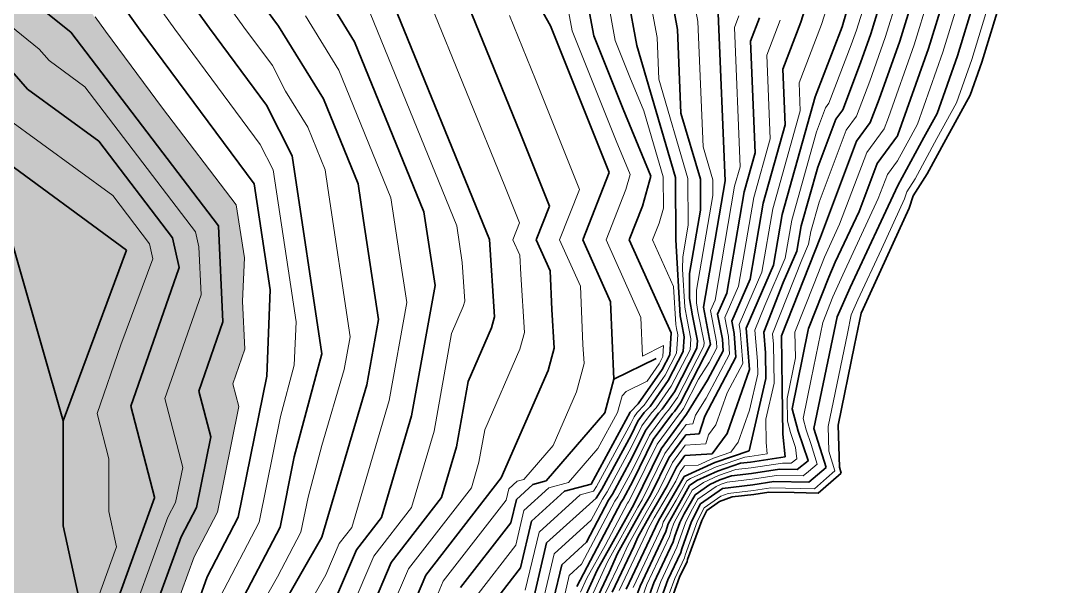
# Model space of a CAD drawing. Header units: millimetres. Extents: x -859836 to 307983, y -308065 to 649894.
# Drawn here: x -597752 to -501243, y -27397 to 25688 of the extents above; entities that cross this region are included whole.
import ezdxf

# ---------------------------------------------------------------- set-up
doc = ezdxf.new("R2010")
doc.units = ezdxf.units.MM
for name, color, linetype, lineweight in [('A-DETL-MBND', 5, 'Continuous', 9), ('C-TOPO', 7, 'Continuous', 9), ('C-TOPO-MAJR', 7, 'Continuous', 35), ('C-TOPO-MINR', 7, 'Continuous', 9)]:
    doc.layers.add(name, color=color, linetype=linetype, lineweight=lineweight)

msp = doc.modelspace()

# ---------------------------------------------------------------- hatches: boundary and pattern name
at = {"layer": 'A-DETL-MBND', "transparency": 33554585}
h = msp.add_hatch(color=1, dxfattribs=at)
h.paths.add_polyline_path([(-759872, -147838), (-751409, -147225), (-749609, -147143), (-733854, -145290), (-730653, -145570), (-721745, -145172), (-720814, -144887), (-719370, -144842), (-700946, -141995), (-695529, -141498), (-691142, -140868), (-678862, -139709), (-676064, -138561), (-673339, -137902), (-666588, -136592), (-665513, -135889), (-664558, -135218), (-662197, -133772), (-661519, -132852), (-659949, -130928), (-651084, -125443), (-650822, -125228), (-650213, -124939), (-646382, -122722), (-642214, -121295), (-640352, -120839), (-632919, -116639), (-632407, -116545), (-631232, -115977), (-624031, -110102), (-618435, -105784), (-615716, -103869), (-610671, -99638), (-609303, -97431), (-608187, -95168), (-606545, -92038), (-605546, -89814), (-602862, -83094), (-597357, -72506), (-595184, -69076), (-591888, -62294), (-588957, -58521), (-588686, -57663), (-586782, -51788), (-586421, -50671), (-585891, -49261), (-584837, -42142), (-583168, -34750), (-583236, -29503), (-581474, -24626), (-579291, -20446), (-577288, -10529), (-577844, -8379), (-576716, -5129), (-576923, -622), (-576761, 3433), (-577514, 8400), (-584433, 17478), (-591451, 26894), (-592059, 27631), (-594253, 29365), (-596698, 31520), (-606682, 39522), (-614114, 48456), (-617877, 53657), (-619367, 54812), (-621388, 57245), (-626371, 64609), (-630225, 76139), (-631882, 80641), (-631321, 82021), (-631047, 88615), (-629216, 99080), (-628971, 99848), (-627656, 101469), (-625202, 104951), (-622310, 108328), (-621916, 108853), (-618287, 112790), (-616954, 119597), (-611965, 123985), (-607391, 123672), (-603528, 125761), (-599346, 128280), (-596175, 130112), (-593901, 131920), (-587341, 139484), (-579017, 149394), (-573792, 168423), (-559581, 167597), (-555765, 171191), (-554261, 171958), (-551262, 173126), (-545079, 176205), (-536568, 178750), (-529133, 181370), (-526344, 189128), (-597518, 189128), (-597518, 207194), (-600686, 199575), (-609478, 188948), (-615919, 179175), (-616544, 177848), (-622914, 167950), (-630994, 157392), (-633191, 154309), (-645163, 133248), (-651286, 125168), (-651764, 119294), (-657364, 118029), (-668886, 104497), (-672322, 98230), (-678809, 91777), (-686744, 84898), (-689449, 82017), (-695207, 77404), (-695380, 71893), (-694273, 69271), (-689492, 45636), (-683652, 33844), (-677737, 19772), (-662028, -2904), (-651984, -24980), (-650691, -30222), (-651908, -42347), (-653635, -63919), (-656698, -68818), (-662024, -76036), (-666896, -86650), (-667567, -88913), (-681751, -105555), (-682213, -106748), (-682594, -107406), (-685917, -108622), (-692036, -110612), (-701719, -112727), (-713390, -117126), (-713858, -117303), (-715899, -118114), (-726309, -122425), (-732752, -123814), (-746954, -124818), (-750353, -125277), (-753407, -127865), (-764669, -132928), (-770641, -133394), (-784358, -129387), (-766211, -147534), (-765162, -147452), (-761763, -147700)])
h.paths.add_polyline_path([(-165073, -63985), (-152433, -63128), (-147212, -62558), (-145468, -61769), (-136004, -54982), (-133768, -53767), (-129949, -51511), (-119584, -45141), (-108212, -38110), (-106147, -37513), (-103534, -36430), (-95440, -33679), (-85435, -28121), (-81217, -27620), (-70310, -23490), (-69569, -23057), (-66354, -22120), (-63531, -20738), (-60354, -18737), (-51173, -14112), (-47726, -11549), (-46080, -8030), (-42098, 1247), (-71582, -3952), (-102491, 171344), (-31433, 183873), (-10665, 66090), (-8344, 71188), (-5480, 80840), (-4976, 82926), (-4345, 84088), (-2338, 91567), (-1942, 95428), (-648, 97607), (-1071, 98220), (-2510, 100800), (-3468, 101999), (-4531, 105589), (-4872, 106391), (-4883, 106838), (-4266, 108209), (-3836, 109670), (-3397, 110774), (-3406, 111243), (-3028, 112006), (-3263, 112804), (-5003, 115819), (-4795, 118868), (-5263, 125250), (-6517, 126820), (-6835, 127207), (-7506, 127369), (-7948, 127596), (-9992, 128520), (-10488, 129121), (-11669, 131806), (-11797, 132101), (-12046, 133135), (-12559, 133970), (-14267, 135969), (-16205, 140122), (-18451, 143457), (-18982, 145256), (-19057, 146525), (-18964, 150253), (-18988, 154876), (-19576, 155921), (-19786, 160906), (-20496, 162914), (-20826, 165369), (-20799, 166915), (-20107, 172970), (-19517, 173820), (-19312, 174558), (-18670, 176101), (-17060, 179067), (-15517, 180705), (-13911, 185702), (-4262, 188301), (-1645, 188923), (-105, 188210), (8503, 183584), (10926, 183912), (12005, 184043), (13640, 184361), (15131, 185109), (17172, 186245), (21649, 186967), (26966, 189922), (27822, 190382), (28403, 191056), (32119, 193617), (35169, 195832), (37685, 197143), (44902, 200225), (45756, 200160), (48502, 199127), (50290, 198574), (51191, 198365), (51921, 198324), (52221, 198344), (54759, 197846), (56032, 196790), (56464, 196469), (57692, 196367), (59108, 196361), (60941, 197154), (66233, 199839), (70130, 201192), (73048, 200979), (76924, 206128), (82127, 208080), (85344, 208780), (86075, 208372), (88573, 207914), (89729, 206890), (91276, 205317), (93776, 203937), (94137, 202344), (94391, 199786), (122336, 197831), (121797, 189716), (125647, 199482), (126089, 201383), (126324, 204787), (126905, 208036), (127554, 210427), (128482, 214073), (128746, 220996), (128473, 222544), (126624, 223852), (126936, 229764), (121612, 232554), (119877, 233364), (114690, 236608), (111762, 238823), (110636, 246522), (110029, 247546), (108783, 253509), (107371, 255011), (105531, 255323), (97841, 258447), (94527, 260036), (90352, 264357), (89017, 265316), (86132, 267662), (83932, 268416), (81219, 269590), (78181, 270815), (77485, 271254), (76016, 271688), (70070, 272996), (65720, 273763), (60235, 273305), (58972, 273395), (52899, 270581), (50487, 269940), (48782, 269681), (44888, 271379), (44155, 271664), (36008, 276151), (32279, 278102), (30572, 279889), (26209, 282046), (25647, 282628), (25305, 282619), (16014, 287701), (12948, 288678), (12218, 290013), (5109, 293561), (1173, 293491), (996, 295848), (-846, 297677), (-3706, 301772), (-4254, 303671), (-5166, 310755), (-5514, 312595), (-5824, 313912), (-11263, 323566), (-11006, 329168), (-11128, 331667), (-19570, 300160), (-119951, 327057), (-119803, 323213), (-126677, 316885), (-131916, 309583), (-138039, 307127), (-139811, 306218), (-145009, 304770), (-152454, 299923), (-155529, 293631), (-156974, 291356), (-164244, 289138), (-169538, 285729), (-171473, 283227), (-175794, 279460), (-179077, 276921), (-181978, 270226), (-183799, 266060), (-186962, 261812), (-188195, 260364), (-189518, 257544), (-192219, 254304), (-192584, 253707), (-193666, 250905), (-195467, 243388), (-196196, 242827), (-194515, 241920), (-193117, 240272), (-191870, 238552), (-189445, 238099), (-187379, 238829), (-181196, 237496), (-175260, 234188), (-174712, 233864), (-173921, 232781), (-172965, 231563), (-172393, 230212), (-171401, 229395), (-170346, 228036), (-168731, 226171), (-166947, 224795), (-166149, 223746), (-163251, 221790), (-159390, 213002), (-157244, 207107), (-158125, 203750), (-158684, 200374), (-157805, 198095), (-156223, 195786), (-156238, 193540), (-155648, 190949), (-154491, 184489), (-154880, 182143), (-154447, 180199), (-153070, 178898), (-149834, 176505), (-139965, 171530), (-138126, 170600), (-129357, 164765), (-128806, 164582), (-125625, 162125), (-121962, 159155), (-118169, 147987), (-115529, 142356), (-110100, 136364), (-104170, 130983), (-102874, 130179), (-102493, 125049), (-102587, 124307), (-102565, 123298), (-101236, 116731), (-101075, 108354), (-100903, 103207), (-100752, 100763), (-102347, 94828), (-103663, 92538), (-105020, 75873), (-113779, 78871), (-115927, 80336), (-116767, 79773), (-118030, 78279), (-120019, 71407), (-121727, 70570), (-124911, 67739), (-132123, 62869), (-134503, 61669), (-142143, 63655), (-144511, 65162), (-146330, 66255), (-93930, -25754), (-156629, -61462), (-204703, 22951), (-203169, 15882), (-200858, 9097), (-201011, 7340), (-201672, 4283), (-201800, 3453), (-202205, -1962), (-203074, -4336), (-205085, -7779), (-205398, -8805), (-204303, -12916), (-199204, -23507), (-197559, -24806), (-188446, -36297), (-186232, -39786), (-180001, -45528), (-178692, -50309), (-178316, -54011), (-176500, -58311), (-174921, -60229), (-168457, -62865), (-166443, -63531)])
h.paths.add_polyline_path([(-36382, 9575), (-36325, 9655), (-34497, 11838), (-31400, 15158), (-30158, 17103), (-28972, 19503), (-28725, 20204), (-24454, 28194), (-23969, 29653), (-22045, 35862), (-19945, 43004), (-18884, 49386), (-18505, 51142), (-18308, 51427), (-16088, 53703), (-14034, 56286), (-13124, 58389), (-12183, 60477), (-11466, 63512), (-44854, 57625), (-36383, 9584)])
h.paths.add_polyline_path([(-209307, 23977), (-205832, 24933), (-214036, 39337), (-155029, 72942), (-156196, 75860), (-157267, 77483), (-160083, 79252), (-162327, 81007), (-168562, 82322), (-171974, 82266), (-174895, 81970), (-178745, 82443), (-179832, 82459), (-182806, 83026), (-187870, 82820), (-190987, 82764), (-196740, 84867), (-206215, 90085), (-217797, 93191), (-220523, 94762), (-239193, 68099), (-236586, 66371), (-231472, 54327), (-229323, 51595), (-228392, 47968), (-224245, 38986), (-223941, 37016), (-223700, 36083), (-223413, 35510), (-223235, 34196), (-219932, 30913), (-219720, 30002), (-218890, 29933), (-218583, 30355), (-217413, 29932), (-217322, 28983), (-216667, 27680), (-215596, 26462), (-211752, 24276), (-211629, 24261)])
h.paths.add_polyline_path([(-104493, 32511), (-108740, 34478), (-111033, 34745), (-118279, 38197), (-121109, 39560), (-122686, 40146), (-124886, 42576), (-127774, 45075), (-127284, 49019), (-127353, 51467), (-126249, 53628), (-124638, 56522), (-122874, 56919), (-121333, 61662), (-118149, 64493), (-116851, 64289), (-109895, 61749), (-101431, 62897), (-97222, 57624), (-96994, 51839), (-95461, 45135), (-95182, 39024), (-97809, 35660), (-102505, 32673), (-103546, 32588)])
h.paths.add_polyline_path([(113952, 54850), (115144, 57676), (119371, 59200), (123981, 58308), (134122, 70221), (135206, 75484), (130794, 79482), (129640, 81238), (129018, 81691), (127052, 82907), (123829, 87412), (118436, 89438), (114649, 87913), (114523, 86104), (79787, 88533), (80974, 86559), (82982, 83414), (85870, 80693), (86415, 79732), (87156, 79254), (93254, 77937), (101112, 77088), (101690, 76657), (110303, 71926), (111655, 70038), (112330, 66003), (112029, 63955), (112025, 61722), (110833, 58895), (111202, 55882), (113573, 54992)])
h.paths.add_polyline_path([(46473, 90893), (46450, 90966), (46450, 90942)])
h.paths.add_polyline_path([(114914, 91699), (116742, 96586), (117222, 99339), (116281, 100813), (115714, 103134), (115083, 94112)])
h.paths.add_polyline_path([(77815, 91772), (81254, 140961), (77947, 134003), (77391, 132850), (76263, 127858), (75504, 126378), (70686, 116776), (69491, 114040), (69325, 112455), (69905, 111212), (72496, 104740), (73767, 102718), (74214, 102059), (75304, 98529), (75680, 97769), (77652, 92229)])
h.paths.add_polyline_path([(-430559, 174792), (-396358, 223636), (-410299, 232491), (-417613, 235355), (-425156, 238606), (-444149, 250578), (-452510, 252436), (-452510, 191303), (-451929, 191053), (-450916, 184024), (-444554, 181215), (-442283, 180124), (-434174, 176436)])
h.paths.add_polyline_path([(-462933, 188895), (-462489, 189128), (-463513, 189128)])
h.paths.add_polyline_path([(20902, 189411), (-15527, 199172), (-17080, 193377), (-157146, 230908), (-144206, 279204), (-133097, 276228), (-125333, 305205), (85106, 248818), (77341, 219841), (66233, 222817), (60021, 199635), (26079, 208730), (21836, 192894)])
h.paths.add_polyline_path([(-305163, 308526), (-297168, 312758), (-330807, 321772), (-305961, 308938)])
h.paths.add_polyline_path([(-101365, 344853), (-99267, 352685), (-106132, 348019), (-107260, 346432), (-107015, 346367)])
h.paths.add_polyline_path([(-77617, 359195), (-72055, 379953), (-74944, 376393), (-78127, 372078), (-79002, 371144), (-83284, 366025), (-86114, 364172), (-90178, 362561), (-78095, 359323)])
h.paths.add_polyline_path([(-70949, 384081), (-49147, 465447), (10755, 449396), (10427, 451476), (10340, 452557), (9561, 454240), (5848, 461010), (3088, 465731), (3916, 466341), (3829, 466873), (4301, 472115), (5273, 480727), (5235, 481311), (1254, 490409), (398, 499801), (248, 500675), (1538, 508051), (2399, 515172), (5336, 526780), (6042, 528818), (11319, 535892), (14764, 542803), (21028, 556609), (22026, 559450), (25679, 567225), (23762, 595967), (26857, 602002), (42608, 602571), (44738, 607162), (48181, 613963), (49550, 615647), (53154, 622325), (47956, 649894), (47874, 649894), (42817, 647426), (40858, 646138), (35158, 640491), (29786, 634475), (27764, 633773), (23010, 631806), (12648, 627092), (6576, 623443), (5459, 622546), (3132, 622423), (937, 621697), (-3757, 621182), (-10336, 620725), (-17509, 618636), (-20466, 617651), (-26978, 615727), (-29360, 614862), (-36198, 612616), (23495, 596621), (-6839, 483415), (-62468, 498321), (-61154, 491830), (-59928, 489468), (-56843, 481884), (-56752, 481249), (-55996, 465839), (-55728, 464742), (-55062, 458604), (-54604, 453643), (-54849, 452204), (-55585, 448717), (-57347, 441004), (-59178, 436511), (-62836, 421846), (-64420, 417337), (-65373, 414138), (-67663, 409612), (-67833, 408961), (-68221, 406728), (-67446, 402371), (-67164, 401641), (-67454, 400728), (-68102, 398277), (-69211, 394395), (-69530, 393435), (-70271, 388744), (-70595, 386619)])
h.paths.add_polyline_path([(-72390, 518021), (-67541, 536118), (-118601, 549800), (-111350, 544573), (-102792, 541248), (-98322, 538930), (-89693, 534294), (-86179, 534292), (-80614, 527648), (-74938, 522052), (-72698, 518856)])
h.paths.add_polyline_path([(-136180, 559285), (-135118, 563249), (-136667, 559600)])
h.paths.add_polyline_path([(-54600, 584415), (-47886, 609472), (-50553, 609641), (-55313, 609698), (-62008, 606325), (-64948, 609251), (-80643, 608301), (-83770, 607896), (-87388, 606897), (-94432, 606828), (-97621, 607514), (-101540, 606576), (-111704, 601349), (-115028, 602044), (-116464, 600991), (-56960, 585047)])
h.paths.add_polyline_path([(-105893, 632098), (-77034, 642660), (-60117, 645580), (-52045, 639137), (-36907, 649894), (-98339, 649894), (-105228, 633665)])

# ---------------------------------------------------------------- linework, layer by layer
at = {"layer": 'C-TOPO', "lineweight": 35}
for p, q in [((-506145, 26472), (-507578, 21797)), ((-507578, 21797), (-508677, 18691)), ((-508677, 18691), (-510953, 14542)), ((-510953, 14542), (-512711, 11305)), ((-512711, 11305), (-514037, 9238)), ((-514037, 9238), (-514410, 8100)), ((-514410, 8100), (-518058, 90)), ((-518058, 90), (-518725, -1342)), ((-518912, -1758), (-519514, -4758)), ((-518725, -1342), (-518912, -1758)), ((-519514, -4758), (-521072, -12253)), ((-521072, -12253), (-520948, -16219)), ((-520948, -16219), (-520775, -16769)), ((-521017, -16978), (-522925, -18652)), ((-520775, -16769), (-521017, -16978)), ((-531004, -19004), (-532190, -19422)), ((-528977, -18760), (-531004, -19004)), ((-527572, -18549), (-528977, -18760)), ((-525200, -18596), (-527572, -18549)), ((-522925, -18652), (-525200, -18596)), ((-533384, -20260), (-533860, -21205)), ((-532190, -19422), (-533384, -20260)), ((-533860, -21205), (-535179, -24862)), ((-535239, -25067), (-535934, -26542)), ((-535179, -24862), (-535239, -25067)), ((-535934, -26542), (-537898, -31929))]:
    msp.add_line(p, q, dxfattribs=at)
at = {"layer": 'C-TOPO-MAJR'}
for p, q in [((-517991, 24431), (-511759, 44758)), ((-520696, 25115), (-515483, 42606)), ((-515287, 23747), (-510301, 40008)), ((-593025, 24592), (-606338, 35262)), ((-512582, 23063), (-508843, 35259)), ((-573554, 25157), (-579862, 33719)), ((-548030, 25186), (-552746, 33566)), ((-580045, 24969), (-583925, 30402)), ((-539948, 23348), (-541325, 30767)), ((-509877, 22379), (-507385, 30509)), ((-553758, 5135), (-563502, 29057)), ((-536130, 24848), (-536818, 28558)), ((-524568, 25527), (-523632, 28463)), ((-586535, 24781), (-588475, 27497)), ((-566424, 23705), (-568528, 27107)), ((-550894, 15161), (-555766, 27122)), ((-543989, 24267), (-544678, 27976)), ((-531663, 10668), (-532312, 26349)), ((-569347, 18353), (-573554, 25157)), ((-542525, 11421), (-548030, 25186)), ((-529279, 23743), (-528440, 25938)), ((-526246, 21136), (-524568, 25527)), ((-523213, 18530), (-520696, 25115)), ((-579186, 6437), (-593025, 24592)), ((-575842, 10363), (-586535, 24781)), ((-574698, 17760), (-580045, 24969)), ((-541237, 17384), (-543989, 24267)), ((-535806, 17008), (-536130, 24848)), ((-518954, 21708), (-517991, 24431)), ((-559929, 7757), (-566424, 23705)), ((-536309, 10952), (-539948, 23348)), ((-528846, 13289), (-529279, 23743)), ((-517213, 18301), (-515287, 23747)), ((-515448, 14959), (-512582, 23063)), ((-511788, 16976), (-509877, 22379)), ((-597091, 19265), (-598994, 21407)), ((-520629, 17327), (-518954, 21708)), ((-526029, 15909), (-526246, 21136)), ((-590418, 14377), (-597091, 19265)), ((-566099, 10379), (-569347, 18353)), ((-526304, 7489), (-523213, 18530)), ((-572270, 13001), (-574698, 17760)), ((-538632, 11095), (-541237, 17384)), ((-518045, 16124), (-517213, 18301)), ((-533986, 10810), (-535806, 17008)), ((-522972, 11950), (-521279, 16448)), ((-521279, 16448), (-520629, 17327)), ((-513025, 14722), (-511788, 16976)), ((-528091, 8549), (-526029, 15909)), ((-519345, 14367), (-518045, 16124)), ((-548142, 8278), (-550894, 15161)), ((-517412, 12285), (-515492, 14879)), ((-515492, 14879), (-515463, 14933)), ((-515478, 10204), (-513025, 14722)), ((-515463, 14933), (-515448, 14959)), ((-587810, 4163), (-601157, 13938)), ((-601157, 13938), (-593767, -11871)), ((-583498, 5300), (-590418, 14377)), ((-522732, 5370), (-519345, 14367)), ((-569487, -5579), (-572270, 13001)), ((-529877, 9608), (-528846, 13289)), ((-524518, 6430), (-522972, 11950)), ((-519105, 7787), (-517412, 12285)), ((-545020, 5123), (-542525, 11421)), ((-539404, 8266), (-538632, 11095)), ((-536283, 5111), (-536309, 10952)), ((-533973, 7889), (-533986, 10810)), ((-533705, -1185), (-531663, 10668)), ((-574337, 429), (-575842, 10363)), ((-565573, 6923), (-566099, 10379)), ((-519920, 660), (-515478, 10204)), ((-531510, 126), (-529877, 9608)), ((-558877, 845), (-559929, 7757)), ((-549389, 5129), (-548142, 8278)), ((-540651, 5117), (-539404, 8266)), ((-534994, 1963), (-533973, 7889)), ((-529316, 1437), (-528091, 8549)), ((-521326, 3015), (-519105, 7787)), ((-564182, -2367), (-565573, 6923)), ((-527121, 2748), (-526304, 7489)), ((-578771, -2578), (-579186, 6437)), ((-524927, 4059), (-524518, 6430)), ((-582886, 2508), (-583498, 5300)), ((-553281, -2093), (-553758, 5135)), ((-548081, 2217), (-549389, 5129)), ((-542404, -702), (-545020, 5123)), ((-536727, -3620), (-540651, 5117)), ((-535868, -2004), (-536283, 5111)), ((-526390, -3896), (-522732, 5370)), ((-593767, -11871), (-587810, 4163)), ((-526209, 1100), (-524927, 4059)), ((-521950, 1630), (-521326, 3015)), ((-587398, -10474), (-582915, 2432)), ((-582915, 2432), (-582886, 2508)), ((-547924, -1416), (-548081, 2217)), ((-535009, -389), (-534994, 1963)), ((-529686, -3170), (-527121, 2748)), ((-531026, -2508), (-529316, 1437)), ((-528038, -3533), (-526209, 1100)), ((-523838, -3190), (-521950, 1630)), ((-574660, -7680), (-574337, 429)), ((-561074, -11393), (-558877, 845)), ((-532365, -1847), (-531510, 126)), ((-521168, -2111), (-519920, 660)), ((-542089, -7968), (-542404, -702)), ((-534712, -1997), (-535009, -389)), ((-547685, -5030), (-547924, -1416)), ((-533028, -4706), (-533705, -1185)), ((-531914, -4194), (-532365, -1847)), ((-581029, -9077), (-578771, -2578)), ((-565281, -8486), (-564182, -2367)), ((-553569, -3145), (-553281, -2093)), ((-535720, -2808), (-535868, -2004)), ((-535494, -3982), (-535720, -2808)), ((-534261, -4344), (-534712, -1997)), ((-530800, -3682), (-531026, -2508)), ((-523342, -12569), (-521168, -2111)), ((-555769, -8181), (-553569, -3145)), ((-536862, -5677), (-536727, -3620)), ((-530643, -5904), (-530800, -3682)), ((-529371, -7039), (-529686, -3170)), ((-527880, -5468), (-528038, -3533)), ((-525370, -10747), (-523864, -3314)), ((-523864, -3314), (-523838, -3190)), ((-535854, -10183), (-533028, -4706)), ((-535584, -5354), (-535494, -3982)), ((-534306, -5030), (-534261, -4344)), ((-531835, -5305), (-531914, -4194)), ((-526311, -8763), (-526390, -3896)), ((-572080, -15234), (-569487, -5579)), ((-548261, -7135), (-547685, -5030)), ((-537568, -7047), (-536862, -5677)), ((-536997, -8092), (-535584, -5354)), ((-536426, -9138), (-534306, -5030)), ((-533302, -8060), (-531835, -5305)), ((-527841, -7901), (-527880, -5468)), ((-538139, -6001), (-542089, -7968)), ((-533576, -11414), (-530643, -5904)), ((-577333, -20915), (-574660, -7680)), ((-552661, -17208), (-548261, -7135)), ((-539826, -10282), (-537568, -7047)), ((-531486, -13041), (-529371, -7039)), ((-569501, -22788), (-565281, -8486)), ((-556868, -14301), (-555769, -8181)), ((-542953, -11126), (-542089, -7968)), ((-538690, -10519), (-536997, -8092)), ((-535283, -11229), (-533302, -8060)), ((-529396, -14668), (-527841, -7901)), ((-579916, -13377), (-581029, -9077)), ((-537555, -10756), (-536426, -9138)), ((-526260, -13106), (-526311, -8763)), ((-585188, -19012), (-587398, -10474)), ((-540563, -11043), (-539826, -10282)), ((-539243, -11089), (-538690, -10519)), ((-536419, -10992), (-535854, -10183)), ((-563888, -20928), (-561074, -11393)), ((-548448, -17502), (-542953, -11126)), ((-544235, -17796), (-540563, -11043)), ((-539841, -11903), (-539243, -11089)), ((-539120, -12764), (-537923, -11136)), ((-538399, -13625), (-536603, -11182)), ((-537923, -11136), (-537555, -10756)), ((-537677, -14486), (-535283, -11229)), ((-536603, -11182), (-536419, -10992)), ((-534086, -13090), (-533576, -11414)), ((-524801, -12838), (-525370, -10747)), ((-593767, -11871), (-593750, -21697)), ((-540483, -13206), (-539841, -11903)), ((-581249, -19978), (-579916, -13377)), ((-543237, -18271), (-540483, -13206)), ((-540402, -15370), (-539120, -12764)), ((-536956, -15347), (-535360, -13175)), ((-535360, -13175), (-534086, -13090)), ((-532888, -14951), (-531486, -13041)), ((-526019, -15240), (-526260, -13106)), ((-523865, -15568), (-524801, -12838)), ((-522188, -16237), (-523342, -12569)), ((-558274, -19068), (-556868, -14301)), ((-540322, -17533), (-538399, -13625)), ((-573417, -21851), (-572080, -15234)), ((-542239, -18746), (-540402, -15370)), ((-540242, -19697), (-537677, -14486)), ((-538666, -18821), (-536956, -15347)), ((-536234, -16208), (-535436, -15122)), ((-535436, -15122), (-532888, -14951)), ((-532640, -15763), (-529396, -14668)), ((-529288, -15731), (-526019, -15240)), ((-537089, -17945), (-536234, -16208)), ((-535513, -17069), (-532640, -15763)), ((-532393, -16574), (-530230, -15844)), ((-530230, -15844), (-529288, -15731)), ((-529179, -16793), (-526564, -16401)), ((-526564, -16401), (-524909, -16434)), ((-524909, -16434), (-523870, -15628)), ((-523870, -15628), (-523851, -15611)), ((-523851, -15611), (-523865, -15568)), ((-523799, -17628), (-522188, -16237)), ((-559729, -26329), (-552661, -17208)), ((-537926, -21233), (-535513, -17069)), ((-534308, -17445), (-532393, -16574)), ((-532145, -17385), (-531064, -17020)), ((-531064, -17020), (-529179, -16793)), ((-551245, -19246), (-549695, -17840)), ((-549695, -17840), (-548448, -17502)), ((-546729, -18473), (-544235, -17796)), ((-543763, -19106), (-543237, -18271)), ((-541241, -19221), (-540322, -17533)), ((-538698, -20721), (-537089, -17945)), ((-537021, -21516), (-535000, -17931)), ((-535000, -17931), (-534308, -17445)), ((-534487, -18792), (-533103, -17821)), ((-533974, -19654), (-531898, -18196)), ((-533103, -17821), (-532145, -17385)), ((-531898, -18196), (-529070, -17856)), ((-529070, -17856), (-527109, -17562)), ((-527109, -17562), (-523799, -17628)), ((-588682, -28783), (-585181, -19090)), ((-585188, -19059), (-585188, -19012)), ((-585181, -19090), (-585188, -19059)), ((-562986, -25149), (-558274, -19068)), ((-551760, -21429), (-551245, -19246)), ((-549828, -21283), (-546729, -18473)), ((-548412, -23321), (-543763, -19106)), ((-542590, -19303), (-542239, -18746)), ((-541416, -19500), (-541241, -19221)), ((-539470, -20209), (-538666, -18821)), ((-535498, -20585), (-534487, -18792)), ((-582702, -22760), (-581249, -19978)), ((-545579, -27397), (-541416, -19500)), ((-544671, -23251), (-542590, -19303)), ((-543666, -25856), (-540242, -19697)), ((-541753, -24315), (-539470, -20209)), ((-534803, -21298), (-533974, -19654)), ((-580246, -26492), (-577333, -20915)), ((-566244, -23968), (-563888, -20928)), ((-539840, -22774), (-538698, -20721)), ((-535912, -21407), (-535498, -20585)), ((-593750, -21697), (-592313, -28303)), ((-577790, -30223), (-573417, -21851)), ((-556472, -27510), (-551760, -21429)), ((-550858, -25650), (-549828, -21283)), ((-540949, -27645), (-537926, -21233)), ((-537228, -22229), (-537021, -21516)), ((-536375, -22690), (-535912, -21407)), ((-535729, -23864), (-534803, -21298)), ((-585051, -29263), (-582702, -22760)), ((-574440, -31411), (-569501, -22788)), ((-540237, -23657), (-539840, -22774)), ((-539646, -27359), (-537228, -22229)), ((-536530, -23225), (-536375, -22690)), ((-568749, -29812), (-566244, -23968)), ((-549957, -29870), (-548412, -23321)), ((-546995, -25359), (-544671, -23251)), ((-542252, -27932), (-540237, -23657)), ((-538344, -27072), (-536530, -23225)), ((-535832, -24221), (-535729, -23864)), ((-542547, -26081), (-541753, -24315)), ((-537041, -26786), (-535832, -24221)), ((-567997, -36837), (-562986, -25149)), ((-553214, -28690), (-550858, -25650)), ((-547768, -28634), (-546995, -25359)), ((-544857, -28504), (-543666, -25856)), ((-581421, -29743), (-580246, -26492)), ((-563487, -35095), (-559729, -26329)), ((-543554, -28218), (-542547, -26081)), ((-538761, -31504), (-537041, -26786)), ((-540793, -30504), (-539646, -27359)), ((-539777, -31004), (-538344, -27072))]:
    msp.add_line(p, q, dxfattribs=at)
at = {"layer": 'C-TOPO-MINR'}
for p, q in [((-516639, 24089), (-511030, 42383)), ((-513934, 23405), (-509572, 37633)), ((-519343, 24773), (-516227, 34936)), ((-511230, 22721), (-508114, 32884)), ((-596009, 23000), (-605994, 31002)), ((-541969, 23807), (-543001, 29372)), ((-538039, 24098), (-539072, 29662)), ((-583290, 24875), (-586200, 28949)), ((-552326, 10148), (-559634, 28090)), ((-508525, 22037), (-506655, 28135)), ((-576800, 25063), (-578740, 27779)), ((-534221, 25599), (-534565, 27453)), ((-567886, 21029), (-571041, 26132)), ((-556843, 6446), (-564963, 26381)), ((-549462, 20174), (-551898, 26154)), ((-546010, 24727), (-546354, 26581)), ((-530795, 25046), (-530376, 26143)), ((-522632, 25321), (-522164, 26789)), ((-589780, 24687), (-590750, 26045)), ((-533735, 13838), (-534221, 25599)), ((-527762, 22439), (-526504, 25732)), ((-524729, 19833), (-522632, 25321)), ((-584433, 17478), (-589780, 24687)), ((-575270, 14062), (-583290, 24875)), ((-574126, 21459), (-576800, 25063)), ((-541881, 14403), (-546010, 24727)), ((-530255, 11978), (-530795, 25046)), ((-519825, 23412), (-519343, 24773)), ((-540592, 20366), (-541969, 23807)), ((-537877, 20178), (-538039, 24098)), ((-521921, 17928), (-519825, 23412)), ((-518083, 20005), (-516639, 24089)), ((-516342, 16598), (-513934, 23405)), ((-595058, 21929), (-596009, 23000)), ((-527438, 14599), (-527762, 22439)), ((-513618, 15968), (-511230, 22721)), ((-591721, 19485), (-595058, 21929)), ((-572912, 19079), (-574126, 21459)), ((-509958, 17985), (-508525, 22037)), ((-563014, 9068), (-567886, 21029)), ((-539290, 17221), (-540592, 20366)), ((-581342, 5868), (-591721, 19485)), ((-545333, 9850), (-549462, 20174)), ((-535148, 10881), (-537877, 20178)), ((-524621, 17219), (-524729, 19833)), ((-519337, 16725), (-518083, 20005)), ((-570808, 15677), (-572912, 19079)), ((-577514, 8400), (-584433, 17478)), ((-523092, 15240), (-522246, 17489)), ((-522246, 17489), (-521921, 17928)), ((-511806, 14616), (-509958, 17985)), ((-589114, 9270), (-599124, 16601)), ((-537470, 11024), (-539290, 17221)), ((-527198, 8019), (-524621, 17219)), ((-520312, 15407), (-519337, 16725)), ((-516753, 15522), (-516342, 16598)), ((-569184, 11690), (-570808, 15677)), ((-518379, 13326), (-516753, 15522)), ((-514244, 14827), (-513618, 15968)), ((-528984, 9079), (-527438, 14599)), ((-525411, 6959), (-523092, 15240)), ((-522852, 8660), (-520312, 15407)), ((-515485, 12541), (-514244, 14827)), ((-513850, 10851), (-511806, 14616)), ((-574056, 11682), (-575270, 14062)), ((-540578, 11258), (-541881, 14403)), ((-532825, 10739), (-533735, 13838)), ((-520919, 6578), (-518379, 13326)), ((-572664, 2392), (-574056, 11682)), ((-568921, 9962), (-569184, 11690)), ((-530770, 10138), (-530255, 11978)), ((-516445, 11245), (-515485, 12541)), ((-540964, 9844), (-540578, 11258)), ((-537457, 8103), (-537470, 11024)), ((-535128, 6500), (-535148, 10881)), ((-532818, 9279), (-532825, 10739)), ((-517292, 8995), (-516445, 11245)), ((-514630, 9636), (-513850, 10851)), ((-566835, -3973), (-568921, 9962)), ((-550950, 6706), (-552326, 10148)), ((-547205, 5126), (-545333, 9850)), ((-542836, 5120), (-540964, 9844)), ((-532608, -530), (-530770, 10138)), ((-585654, 4731), (-589114, 9270)), ((-562225, 3884), (-563014, 9068)), ((-534349, 389), (-532818, 9279)), ((-530413, 781), (-528984, 9079)), ((-520623, 1837), (-517292, 8995)), ((-516996, 4254), (-514850, 8966)), ((-514850, 8966), (-514630, 9636)), ((-576761, 3433), (-577514, 8400)), ((-537843, 6688), (-537457, 8103)), ((-528218, 2092), (-527198, 8019)), ((-523625, 5900), (-522852, 8660)), ((-526024, 3403), (-525411, 6959)), ((-581033, 4459), (-581342, 5868)), ((-556318, 2990), (-556843, 6446)), ((-551574, 5132), (-550950, 6706)), ((-538467, 5114), (-537843, 6688)), ((-535638, 3537), (-535128, 6500)), ((-523829, 4714), (-523625, 5900)), ((-522029, 4192), (-520919, 6578)), ((-550920, 3676), (-551574, 5132)), ((-545243, 758), (-547205, 5126)), ((-539565, -2161), (-542836, 5120)), ((-536505, 746), (-538467, 5114)), ((-585348, 3335), (-585654, 4731)), ((-580827, -27), (-581033, 4459)), ((-561529, -761), (-562225, 3884)), ((-524471, 3235), (-523829, 4714)), ((-522341, 3500), (-522029, 4192)), ((-519217, -518), (-516996, 4254)), ((-588341, -4720), (-585348, 3335)), ((-576923, -622), (-576761, 3433)), ((-556079, -624), (-556318, 2990)), ((-550841, 1859), (-550920, 3676)), ((-535646, 2361), (-535638, 3537)), ((-527948, -1035), (-526024, 3403)), ((-527214, -3715), (-524471, 3235)), ((-523308, 1031), (-522341, 3500)), ((-571912, -2575), (-572664, 2392)), ((-535438, -1197), (-535646, 2361)), ((-530356, -2839), (-528218, 2092)), ((-550483, -3561), (-550841, 1859)), ((-525115, -3546), (-523308, 1031)), ((-521559, -241), (-520623, 1837)), ((-545007, -4692), (-545243, 758)), ((-536297, -2812), (-536505, 746)), ((-534357, -787), (-534349, 389)), ((-531696, -2177), (-530413, 781)), ((-584213, -9776), (-580827, -27)), ((-576716, -5129), (-576923, -622)), ((-563177, -9940), (-561529, -761)), ((-556223, -1150), (-556079, -624)), ((-534208, -1591), (-534357, -787)), ((-533035, -1516), (-532608, -530)), ((-522503, -2651), (-521559, -241)), ((-519841, -1903), (-519217, -518)), ((-557323, -3668), (-556223, -1150)), ((-535216, -2402), (-535438, -1197)), ((-533644, -4525), (-534208, -1591)), ((-532471, -4450), (-533035, -1516)), ((-528862, -3351), (-527948, -1035)), ((-520195, -3668), (-519841, -1903)), ((-572074, -6629), (-571912, -2575)), ((-539408, -5794), (-539565, -2161)), ((-536223, -3214), (-536297, -2812)), ((-534877, -4163), (-535216, -2402)), ((-531357, -3938), (-531696, -2177)), ((-530243, -3426), (-530356, -2839)), ((-523603, -7942), (-522503, -2651)), ((-558971, -12847), (-557323, -3668)), ((-550915, -5140), (-550483, -3561)), ((-536110, -3801), (-536223, -3214)), ((-536223, -5515), (-536110, -3801)), ((-530165, -4537), (-530243, -3426)), ((-528626, -6253), (-528862, -3351)), ((-527135, -4682), (-527214, -3715)), ((-525076, -5949), (-525115, -3546)), ((-522007, -12383), (-520195, -3668)), ((-590582, -11172), (-588341, -4720)), ((-567384, -7032), (-566835, -3973)), ((-544887, -6499), (-545007, -4692)), ((-537433, -4810), (-539408, -5794)), ((-537501, -5839), (-537433, -4810)), ((-534945, -5192), (-534877, -4163)), ((-533667, -4868), (-533644, -4525)), ((-532432, -5006), (-532471, -4450)), ((-531239, -5604), (-531357, -3938)), ((-530007, -6471), (-530165, -4537)), ((-527076, -8332), (-527135, -4682)), ((-577844, -8379), (-576716, -5129)), ((-554215, -12695), (-550915, -5140)), ((-537283, -7569), (-536223, -5515)), ((-536711, -8615), (-534945, -5192)), ((-536140, -9660), (-533667, -4868)), ((-533439, -9737), (-531239, -5604)), ((-533165, -6383), (-532432, -5006)), ((-573370, -11457), (-572074, -6629)), ((-545607, -9131), (-544887, -6499)), ((-538983, -8142), (-537854, -6524)), ((-537854, -6524), (-537501, -5839)), ((-534156, -7968), (-533165, -6383)), ((-531473, -9226), (-530007, -6471)), ((-528606, -7470), (-528626, -6253)), ((-525847, -9756), (-525076, -5949)), ((-569494, -14183), (-567384, -7032)), ((-539258, -10401), (-537283, -7569)), ((-529384, -10853), (-528606, -7470)), ((-577288, -10529), (-577844, -8379)), ((-540958, -9125), (-538983, -8142)), ((-538122, -10637), (-536711, -8615)), ((-535569, -10706), (-534156, -7968)), ((-527854, -11715), (-527076, -8332)), ((-524356, -11658), (-523603, -7942)), ((-547807, -14167), (-545607, -9131)), ((-541758, -11084), (-541326, -9505)), ((-541326, -9505), (-540958, -9125)), ((-532531, -12228), (-531473, -9226)), ((-582544, -16225), (-584213, -9776)), ((-579291, -20446), (-577288, -10529)), ((-566694, -21858), (-563177, -9940)), ((-539903, -11066), (-539258, -10401)), ((-536987, -10874), (-536140, -9660)), ((-534429, -11321), (-533439, -9737)), ((-525822, -11901), (-525847, -9756)), ((-589477, -15441), (-590582, -11172)), ((-575375, -21383), (-573370, -11457)), ((-543594, -14461), (-541758, -11084)), ((-540523, -12124), (-540202, -11473)), ((-540202, -11473), (-539903, -11066)), ((-539481, -12334), (-538583, -11112)), ((-538759, -13195), (-537263, -11159)), ((-538583, -11112), (-538122, -10637)), ((-538038, -14056), (-535943, -11206)), ((-537263, -11159), (-536987, -10874)), ((-535943, -11206), (-535851, -11111)), ((-535851, -11111), (-535569, -10706)), ((-534684, -12159), (-534429, -11321)), ((-530441, -13854), (-529384, -10853)), ((-543736, -18033), (-540523, -12124)), ((-540443, -14288), (-539481, -12334)), ((-537316, -14917), (-535321, -12202)), ((-535321, -12202), (-534684, -12159)), ((-533232, -13183), (-532531, -12228)), ((-527828, -13887), (-527854, -11715)), ((-525530, -12972), (-525822, -11901)), ((-524071, -12703), (-524356, -11658)), ((-521934, -14716), (-522007, -12383)), ((-561081, -19998), (-558971, -12847)), ((-554764, -15754), (-554215, -12695)), ((-540362, -16451), (-538759, -13195)), ((-533487, -14021), (-533232, -13183)), ((-525051, -14370), (-525530, -12972)), ((-523603, -14068), (-524071, -12703)), ((-570791, -19011), (-569494, -14183)), ((-550555, -17355), (-547807, -14167)), ((-546342, -17649), (-543594, -14461)), ((-542738, -18508), (-540443, -14288)), ((-540282, -18615), (-538038, -14056)), ((-536595, -15777), (-535398, -14149)), ((-535398, -14149), (-533487, -14021)), ((-531142, -14809), (-530441, -13854)), ((-527708, -14954), (-527828, -13887)), ((-524932, -15424), (-525051, -14370)), ((-523020, -15924), (-523603, -14068)), ((-589469, -20378), (-589477, -15441)), ((-539454, -19259), (-537316, -14917)), ((-534200, -16010), (-532764, -15357)), ((-532764, -15357), (-531142, -14809)), ((-532517, -16168), (-529813, -15256)), ((-529813, -15256), (-529342, -15199)), ((-529342, -15199), (-527708, -14954)), ((-525464, -15837), (-524932, -15424)), ((-521357, -16550), (-521934, -14716)), ((-583207, -19510), (-582544, -16225)), ((-555468, -18138), (-554764, -15754)), ((-537878, -18383), (-536595, -15777)), ((-535874, -16638), (-535475, -16095)), ((-535475, -16095), (-534200, -16010)), ((-534910, -17257), (-532517, -16168)), ((-530647, -16432), (-529233, -16262)), ((-529233, -16262), (-526292, -15820)), ((-526292, -15820), (-525464, -15837)), ((-523835, -16628), (-523020, -15924)), ((-551178, -17524), (-550555, -17355)), ((-541740, -18984), (-540362, -16451)), ((-536301, -17507), (-535874, -16638)), ((-535257, -17500), (-534910, -17257)), ((-533705, -17633), (-532269, -16979)), ((-532269, -16979), (-530647, -16432)), ((-531481, -17608), (-529124, -17325)), ((-529124, -17325), (-526836, -16981)), ((-526836, -16981), (-524354, -17031)), ((-524354, -17031), (-523835, -16628)), ((-523285, -18231), (-522163, -17246)), ((-522163, -17246), (-521357, -16550)), ((-561358, -25739), (-555468, -18138)), ((-552210, -19318), (-551953, -18227)), ((-551953, -18227), (-551178, -17524)), ((-550536, -20265), (-548212, -18157)), ((-548212, -18157), (-546342, -17649)), ((-543999, -18451), (-543736, -18033)), ((-538312, -20977), (-536301, -17507)), ((-536267, -19292), (-535257, -17500)), ((-534744, -18361), (-533705, -17633)), ((-534231, -19223), (-532500, -18008)), ((-532500, -18008), (-532022, -17791)), ((-532022, -17791), (-531481, -17608)), ((-529015, -18388), (-527381, -18142)), ((-527381, -18142), (-524623, -18198)), ((-524623, -18198), (-523285, -18231)), ((-571459, -22320), (-570791, -19011)), ((-549120, -22302), (-545246, -18790)), ((-545246, -18790), (-543999, -18451)), ((-544217, -21179), (-543176, -19204)), ((-543176, -19204), (-542738, -18508)), ((-542003, -19401), (-541740, -18984)), ((-540741, -19459), (-540282, -18615)), ((-539856, -19953), (-539454, -19259)), ((-539084, -20465), (-537878, -18383)), ((-537474, -21374), (-536267, -19292)), ((-536260, -21050), (-534744, -18361)), ((-534736, -20120), (-534231, -19223)), ((-533627, -20011), (-532070, -18917)), ((-532070, -18917), (-531372, -18671)), ((-531372, -18671), (-529015, -18388)), ((-583930, -20894), (-583207, -19510)), ((-564615, -24558), (-561081, -19998)), ((-558100, -26919), (-552210, -19318)), ((-551309, -23539), (-550536, -20265)), ((-545125, -25324), (-542003, -19401)), ((-542911, -23547), (-540829, -19598)), ((-542709, -25085), (-539856, -19953)), ((-540829, -19598), (-540741, -19459)), ((-535358, -21352), (-534736, -20120)), ((-534249, -21243), (-533627, -20011)), ((-588747, -23697), (-589469, -20378)), ((-586867, -29023), (-583930, -20894)), ((-581474, -24626), (-579291, -20446)), ((-547703, -24340), (-544217, -21179)), ((-540796, -23544), (-539084, -20465)), ((-538883, -22003), (-538312, -20977)), ((-536467, -21461), (-536260, -21050)), ((-579018, -28358), (-575375, -21383)), ((-567872, -23378), (-566694, -21858)), ((-540298, -27502), (-537577, -21731)), ((-539082, -22445), (-538883, -22003)), ((-537577, -21731), (-537474, -21374)), ((-536879, -22727), (-536698, -22103)), ((-536698, -22103), (-536467, -21461)), ((-536052, -23277), (-535358, -21352)), ((-535405, -24451), (-534249, -21243)), ((-573646, -26506), (-571459, -22320)), ((-550408, -27760), (-549120, -22302)), ((-541600, -27788), (-539082, -22445)), ((-538995, -27215), (-536879, -22727)), ((-590497, -28543), (-588747, -23697)), ((-569125, -26300), (-567872, -23378)), ((-554843, -28100), (-551309, -23539)), ((-544622, -26626), (-542911, -23547)), ((-541392, -24869), (-540796, -23544)), ((-537692, -26929), (-536181, -23723)), ((-536181, -23723), (-536052, -23277)), ((-583236, -29503), (-581474, -24626)), ((-568373, -33325), (-564615, -24558)), ((-548862, -29252), (-547703, -24340)), ((-543702, -27292), (-542709, -25085)), ((-542903, -28075), (-541392, -24869)), ((-536390, -26642), (-535483, -24719)), ((-535483, -24719), (-535405, -24451)), ((-565742, -35966), (-561358, -25739)), ((-546287, -26378), (-545125, -25324)), ((-576115, -30817), (-573646, -26506)), ((-572829, -32767), (-569125, -26300)), ((-561232, -34225), (-558100, -26919)), ((-546673, -28015), (-546287, -26378)), ((-545218, -27951), (-544622, -26626)), ((-539269, -31254), (-537692, -26929)), ((-538253, -31754), (-536390, -26642)), ((-544206, -28361), (-543702, -27292)), ((-540285, -30754), (-538995, -27215))]:
    msp.add_line(p, q, dxfattribs=at)

doc.saveas('drawing.dxf')
